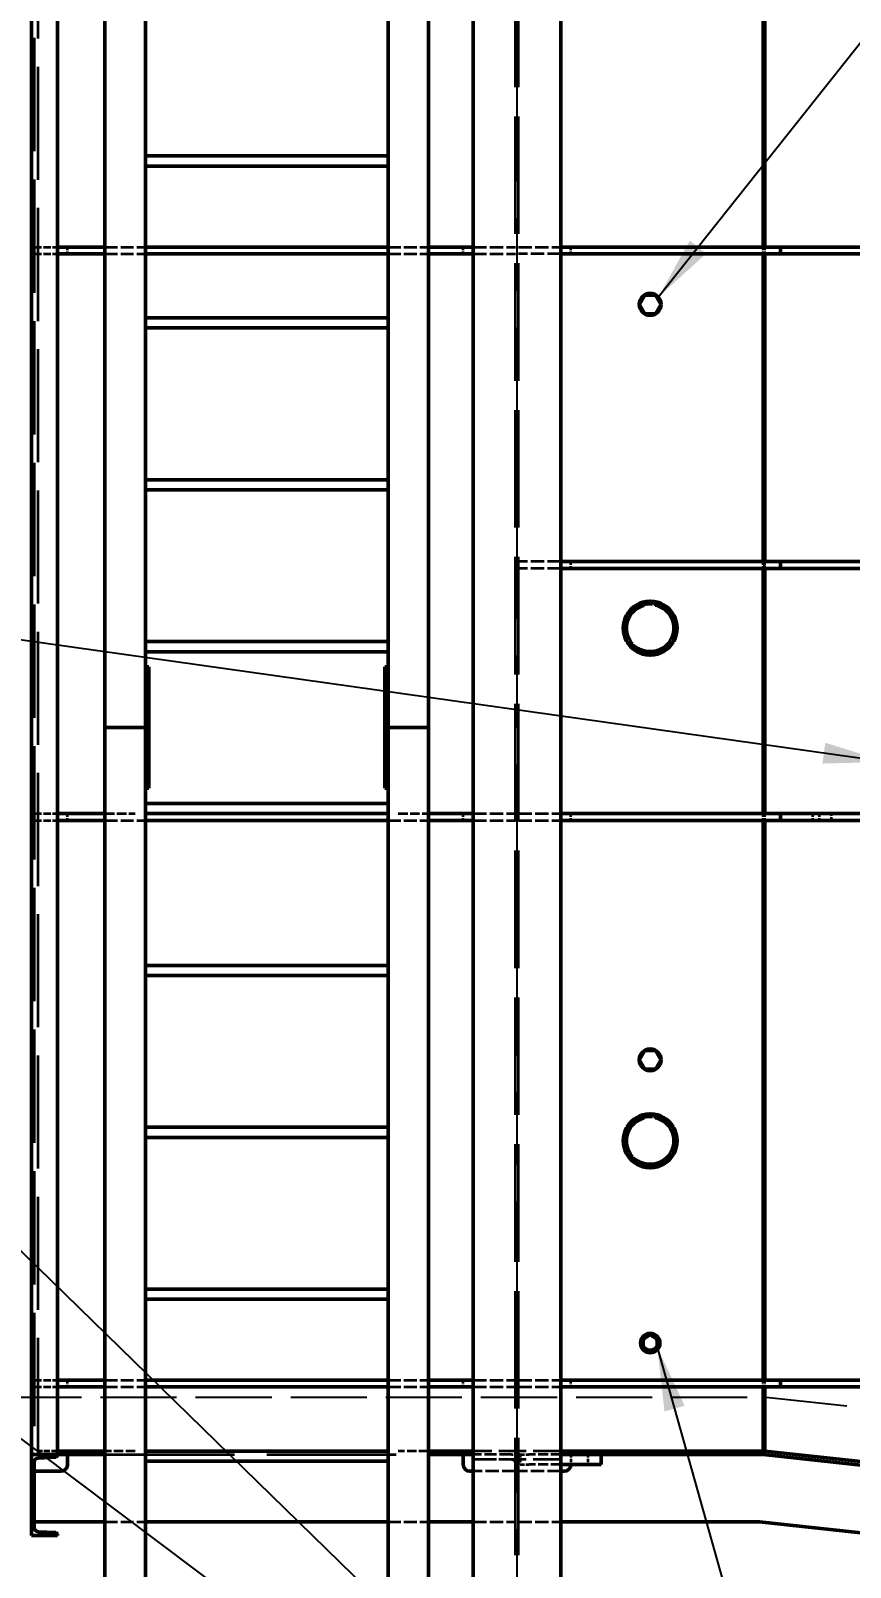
# Model space of a CAD drawing. Header units: inches. Extents: x 11 to 1621, y 11 to 1332.
# Drawn here: x 501.6 to 562.3, y 313.8 to 427.7 of the extents above; entities that cross this region are included whole.
import ezdxf

# ---------------------------------------------------------------- set-up
doc = ezdxf.new("R2010")
doc.units = ezdxf.units.IN
doc.header["$LTSCALE"] = 48
doc.header["$MEASUREMENT"] = 0
doc.linetypes.add('CHAIN', pattern=[0.7087, 0.4724, -0.0591, 0.1181, -0.0591])
doc.linetypes.add('DASHED', pattern=[0.2067, 0.1654, -0.0413])
for name, color, linetype, lineweight in [('Centerline (ANSI)', 7, 'Continuous', 25), ('Dimension (ANSI)', 7, 'Continuous', 25), ('Hidden (ANSI)', 7, 'DASHED', 35), ('Sketch Geometry (ANSI)', 7, 'Continuous', 25), ('Symbol (ANSI)', 7, 'Continuous', 25), ('Visible (ANSI)', 7, 'Continuous', 50)]:
    doc.layers.add(name, color=color, linetype=linetype, lineweight=lineweight)
doc.styles.add('Dimension Text', font='tahoma.ttf')
doc.dimstyles.new('ELC angle$7', dxfattribs={"dimscale": 48, "dimtxt": 0.12, "dimasz": 0.098425, "dimexe": 0.125, "dimexo": 0.0625, "dimgap": 0.031496, "dimtad": 0, "dimtih": 1, "dimtoh": 1, "dimzin": 0, "dimdsep": 46, "dimtxsty": 'Dimension Text', "dimcen": 0.09, "dimdle": 0.393701, "dimclrd": 256, "dimclre": 256, "dimclrt": 256, "dimadec": 1, "dimazin": 0, "dimtfac": 1, "dimtofl": 0, "dimtmove": 0, "dimatfit": 3, "dimfxl": 0, "dimtolj": 1, "dimtzin": 0, "dimlwd": -1, "dimlwe": -1, "dimarcsym": 0})
doc.dimstyles.new('ELC FT', dxfattribs={"dimscale": 48, "dimtxt": 0.12, "dimasz": 0.098425, "dimexe": 0.05, "dimexo": 0.1, "dimgap": 0.031496, "dimtad": 1, "dimdec": 5, "dimzin": 3, "dimdsep": 46, "dimlunit": 4, "dimtxsty": 'Dimension Text', "dimcen": 0.09, "dimdle": 0.5, "dimclrd": 5, "dimclre": 5, "dimclrt": 256, "dimadec": 1, "dimazin": 3, "dimtfac": 0.833333, "dimtofl": 0, "dimtmove": 0, "dimatfit": 3, "dimfxl": 0, "dimfrac": 2, "dimtolj": 1, "dimtzin": 0, "dimlwd": 25, "dimlwe": 25, "dimarcsym": 0})

# ---------------------------------------------------------------- blocks, each defined once
blk = doc.blocks.new('*D15')
at = {"layer": 'Defpoints', "color": 0, "linetype": 'Continuous', "transparency": 16777216}
for p in [(804.88, 319.63), (264.5, 280.77), (804.88, 187.69)]:
    blk.add_point(p, dxfattribs=at)
at = {"layer": 'Dimension (ANSI)', "color": 5, "linetype": 'Continuous', "lineweight": 25, "transparency": 16777216}
for p, q in [((804.88, 314.83), (804.88, 185.29)), ((264.5, 275.97), (264.5, 185.29)), ((269.23, 187.69), (800.15, 187.69))]:
    blk.add_line(p, q, dxfattribs=at)
at = {"layer": 'Dimension (ANSI)', "color": 5, "linetype": 'Continuous', "transparency": 16777216}
for points in [[(269.23, 188.48), (269.23, 186.91), (264.5, 187.69)], [(800.15, 188.48), (800.15, 186.91), (804.88, 187.69)]]:
    blk.add_solid(points, dxfattribs=at)
at = {"layer": 'Dimension (ANSI)', "linetype": 'Continuous', "lineweight": 25, "transparency": 16777216, "insert": (534.75, 192.84), "char_height": 5.76, "attachment_point": 5, "style": 'Dimension Text'}
blk.add_mtext('\\A1;45\'-0 3/8"', dxfattribs=at)

msp = doc.modelspace()

# ---------------------------------------------------------------- linework, layer by layer
at = {"layer": 'Centerline (ANSI)', "linetype": 'CHAIN', "ltscale": 0.952448}
msp.add_line((537.627429, 286.951101), (537.627429, 620.072196), dxfattribs=at)
at = {"layer": 'Hidden (ANSI)', "ltscale": 1.058297}
msp.add_line((501.827429, 500.701101), (501.827429, 322.201101), dxfattribs=at)
at = {"layer": 'Hidden (ANSI)', "ltscale": 1.055333}
msp.add_line((502.127429, 322.451101), (502.127429, 500.451101), dxfattribs=at)
at = {"layer": 'Hidden (ANSI)', "ltscale": 1.097001}
for p, q in [((537.512429, 292.951101), (537.512429, 499.747162)), ((537.742429, 292.951101), (537.742429, 499.747162))]:
    msp.add_line(p, q, dxfattribs=at)
at = {"layer": 'Hidden (ANSI)', "ltscale": 0.007836}
for p, q in [((501.627429, 426.888601), (501.827429, 426.888601)), ((501.627429, 426.013601), (501.827429, 426.013601)), ((501.627429, 420.888601), (501.827429, 420.888601)), ((501.627429, 420.013601), (501.827429, 420.013601)), ((501.627429, 414.888601), (501.827429, 414.888601)), ((501.627429, 414.013601), (501.827429, 414.013601)), ((501.627429, 408.888601), (501.827429, 408.888601)), ((501.627429, 408.013601), (501.827429, 408.013601)), ((501.627429, 402.888601), (501.827429, 402.888601)), ((501.627429, 402.013601), (501.827429, 402.013601)), ((501.627429, 396.888601), (501.827429, 396.888601)), ((501.627429, 396.013601), (501.827429, 396.013601)), ((501.627429, 390.888601), (501.827429, 390.888601)), ((501.627429, 390.013601), (501.827429, 390.013601)), ((501.627429, 384.888601), (501.827429, 384.888601)), ((501.627429, 384.013601), (501.827429, 384.013601)), ((501.627429, 378.888601), (501.827429, 378.888601)), ((501.627429, 378.013601), (501.827429, 378.013601)), ((501.627429, 372.888601), (501.827429, 372.888601)), ((501.627429, 372.013601), (501.827429, 372.013601)), ((501.627429, 366.888601), (501.827429, 366.888601)), ((501.627429, 360.888601), (501.827429, 360.888601)), ((501.627429, 360.013601), (501.827429, 360.013601)), ((501.627429, 354.888601), (501.827429, 354.888601)), ((501.627429, 354.013601), (501.827429, 354.013601)), ((501.627429, 348.888601), (501.827429, 348.888601)), ((501.627429, 348.013601), (501.827429, 348.013601)), ((501.627429, 342.888601), (501.827429, 342.888601)), ((501.627429, 342.013601), (501.827429, 342.013601)), ((501.627429, 336.888601), (501.827429, 336.888601)), ((501.627429, 336.013601), (501.827429, 336.013601)), ((501.627429, 330.888601), (501.827429, 330.888601)), ((501.627429, 330.013601), (501.827429, 330.013601)), ((501.627429, 324.888601), (501.827429, 324.888601)), ((501.627429, 324.013601), (501.827429, 324.013601)), ((501.627429, 320.138601), (501.827429, 320.138601)), ((501.627429, 319.263601), (501.827429, 319.263601))]:
    msp.add_line(p, q, dxfattribs=at)
at = {"layer": 'Hidden (ANSI)', "ltscale": 0.068152}
for p, q in [((501.827429, 411.701101), (503.547429, 411.701101)), ((501.827429, 411.201101), (503.547429, 411.201101)), ((501.827429, 369.701101), (503.547429, 369.701101)), ((501.827429, 369.201101), (503.547429, 369.201101)), ((501.827429, 327.701101), (503.547429, 327.701101)), ((501.827429, 327.201101), (503.547429, 327.201101))]:
    msp.add_line(p, q, dxfattribs=at)
at = {"layer": 'Hidden (ANSI)', "ltscale": 0.019741}
for p, q in [((504.297429, 411.201101), (504.297429, 411.701101)), ((533.632429, 411.201101), (533.632429, 411.701101)), ((541.622429, 411.201101), (541.622429, 411.701101)), ((555.892776, 411.201101), (555.892776, 411.701101)), ((555.953003, 411.201101), (555.953003, 411.701101)), ((556.006623, 411.201101), (556.006623, 411.701101)), ((541.622429, 387.880235), (541.622429, 388.380235)), ((555.892776, 387.880235), (555.892776, 388.380235)), ((555.953003, 388.380235), (555.953003, 387.880235)), ((556.006623, 387.880235), (556.006623, 388.380235)), ((504.297429, 369.201101), (504.297429, 369.701101)), ((533.632429, 369.201101), (533.632429, 369.701101)), ((541.622429, 369.201101), (541.622429, 369.701101)), ((555.892776, 369.201101), (555.892776, 369.701101)), ((555.953003, 369.201101), (555.953003, 369.701101)), ((556.006623, 369.201101), (556.006623, 369.701101)), ((559.567792, 369.201101), (559.567792, 369.701101)), ((560.064158, 369.201101), (560.064158, 369.701101)), ((560.933962, 369.701101), (560.933962, 369.201101)), ((504.297429, 327.201101), (504.297429, 327.701101)), ((533.632429, 327.201101), (533.632429, 327.701101)), ((541.622429, 327.201101), (541.622429, 327.701101)), ((555.892776, 327.201101), (555.892776, 327.701101)), ((555.953003, 327.201101), (555.953003, 327.701101)), ((556.006623, 327.201101), (556.006623, 327.701101))]:
    msp.add_line(p, q, dxfattribs=at)
at = {"layer": 'Hidden (ANSI)', "ltscale": 0.118944}
for p, q in [((507.064929, 411.701101), (510.064929, 411.701101)), ((507.064929, 411.201101), (510.064929, 411.201101)), ((528.064929, 411.701101), (531.064929, 411.701101)), ((528.064929, 411.201101), (531.064929, 411.201101)), ((507.064929, 369.201101), (510.064929, 369.201101)), ((528.064929, 369.201101), (531.064929, 369.201101)), ((507.064929, 327.701101), (510.064929, 327.701101)), ((507.064929, 327.201101), (510.064929, 327.201101)), ((528.064929, 327.701101), (531.064929, 327.701101)), ((528.064929, 327.201101), (531.064929, 327.201101)), ((507.064929, 317.201101), (510.064929, 317.201101)), ((528.064929, 317.201101), (531.064929, 317.201101))]:
    msp.add_line(p, q, dxfattribs=at)
at = {"layer": 'Hidden (ANSI)', "ltscale": 0.124102}
for p, q in [((534.382429, 411.701101), (537.512429, 411.701101)), ((534.382429, 411.201101), (537.512429, 411.201101)), ((537.742429, 411.701101), (540.872429, 411.701101)), ((540.872429, 411.201101), (537.742429, 411.201101)), ((540.872429, 388.380235), (537.742429, 388.380235)), ((540.872429, 387.880235), (537.742429, 387.880235)), ((534.382429, 369.701101), (537.512429, 369.701101)), ((534.382429, 369.201101), (537.512429, 369.201101)), ((537.742429, 369.701101), (540.872429, 369.701101)), ((537.742429, 369.201101), (540.872429, 369.201101)), ((534.382429, 327.701101), (537.512429, 327.701101)), ((534.382429, 327.201101), (537.512429, 327.201101)), ((537.742429, 327.701101), (540.872429, 327.701101)), ((537.742429, 327.201101), (540.872429, 327.201101)), ((537.512429, 320.951101), (534.382429, 320.951101)), ((540.872429, 320.951101), (537.742429, 320.951101)), ((534.382429, 317.201101), (537.512429, 317.201101)), ((537.742429, 317.201101), (540.872429, 317.201101))]:
    msp.add_line(p, q, dxfattribs=at)
at = {"layer": 'Hidden (ANSI)', "ltscale": 0.089183}
for p, q in [((507.064929, 369.701101), (509.314929, 369.701101)), ((528.814929, 369.701101), (531.064929, 369.701101)), ((509.314929, 322.451101), (507.064929, 322.451101)), ((531.064929, 322.451101), (528.814929, 322.451101))]:
    msp.add_line(p, q, dxfattribs=at)
at = {"layer": 'Hidden (ANSI)', "ltscale": 0.009027}
for p, q in [((537.742429, 360.326101), (537.512429, 360.326101)), ((537.742429, 359.701101), (537.512429, 359.701101)), ((537.742429, 354.326101), (537.512429, 354.326101)), ((537.742429, 353.701101), (537.512429, 353.701101)), ((537.742429, 320.821101), (537.512429, 320.821101))]:
    msp.add_line(p, q, dxfattribs=at)
at = {"layer": 'Hidden (ANSI)', "ltscale": 0.00982}
msp.add_line((502.127429, 322.451101), (502.127429, 322.201101), dxfattribs=at)
at = {"layer": 'Hidden (ANSI)', "ltscale": 0.056247}
msp.add_line((503.547429, 322.451101), (502.127429, 322.451101), dxfattribs=at)
at = {"layer": 'Hidden (ANSI)', "ltscale": 0.257431}
for p, q in [((540.872429, 322.451101), (534.382429, 322.451101)), ((540.872429, 321.821101), (534.382429, 321.821101))]:
    msp.add_line(p, q, dxfattribs=at)
at = {"layer": 'Hidden (ANSI)', "ltscale": 1.209482}
msp.add_line((507.064929, 322.201101), (531.064929, 322.201101), dxfattribs=at)
at = {"layer": 'Hidden (ANSI)', "ltscale": 0.112198}
for p, q in [((537.212429, 322.201101), (534.382429, 322.201101)), ((537.212429, 321.826101), (534.382429, 321.826101))]:
    msp.add_line(p, q, dxfattribs=at)
at = {"layer": 'Hidden (ANSI)', "ltscale": 0.016651}
for p, q in [((537.212429, 322.201101), (537.481179, 322.201101)), ((537.212429, 321.826101), (537.481179, 321.826101))]:
    msp.add_line(p, q, dxfattribs=at)
at = {"layer": 'Hidden (ANSI)', "ltscale": 0.015425}
msp.add_line((537.872429, 322.201101), (537.481179, 322.201101), dxfattribs=at)
at = {"layer": 'Hidden (ANSI)', "ltscale": 0.01478}
msp.add_line((537.481179, 322.201101), (537.481179, 321.826101), dxfattribs=at)
at = {"layer": 'Hidden (ANSI)', "ltscale": 0.029661}
for p, q in [((537.872429, 322.201101), (537.872429, 321.451101)), ((541.622429, 322.201101), (541.622429, 321.451101)), ((542.872429, 322.201101), (542.872429, 321.451101))]:
    msp.add_line(p, q, dxfattribs=at)
at = {"layer": 'Hidden (ANSI)', "ltscale": 0.039169}
for p, q in [((537.872429, 322.201101), (538.502429, 322.201101)), ((537.872429, 321.451101), (538.502429, 321.451101))]:
    msp.add_line(p, q, dxfattribs=at)
at = {"layer": 'Hidden (ANSI)', "ltscale": 0.093944}
for p, q in [((540.872429, 322.201101), (538.502429, 322.201101)), ((540.872429, 321.451101), (538.502429, 321.451101))]:
    msp.add_line(p, q, dxfattribs=at)
at = {"layer": 'Hidden (ANSI)', "ltscale": 0.000438699}
for p, q in [((555.8792, 322.201101), (555.865625, 322.201101)), ((555.892696, 322.199631), (555.8792, 322.201101))]:
    msp.add_line(p, q, dxfattribs=at)
at = {"layer": 'Hidden (ANSI)', "ltscale": 0.436217}
for centre in [(547.502429, 383.451101), (547.502429, 345.451101)]:
    msp.add_circle(centre, 1.75, dxfattribs=at)
at = {"layer": 'Hidden (ANSI)', "ltscale": 0.428816}
for centre in [(547.502429, 383.451101), (547.502429, 345.451101)]:
    msp.add_circle(centre, 1.720312, dxfattribs=at)
at = {"layer": 'Hidden (ANSI)', "ltscale": 0.428383}
for centre in [(547.502429, 383.451101), (547.502429, 345.451101)]:
    msp.add_circle(centre, 1.718577, dxfattribs=at)
at = {"layer": 'Hidden (ANSI)', "ltscale": 0.130795}
msp.add_circle((547.502429, 330.451101), 0.525, dxfattribs=at)
at = {"layer": 'Hidden (ANSI)', "ltscale": 0.127657}
msp.add_circle((547.502429, 330.451101), 0.512411, dxfattribs=at)
at = {"layer": 'Hidden (ANSI)', "ltscale": 0.127123}
msp.add_circle((547.502429, 330.451101), 0.51027, dxfattribs=at)
at = {"layer": 'Hidden (ANSI)', "ltscale": 0.064715}
for centre, start, end in [((547.502429, 383.451101), 63.30542073, 116.69457927), ((547.502429, 383.451101), 123.30542073, 176.69457927), ((547.502429, 383.451101), 3.30542073, 56.69457927), ((547.502429, 383.451101), 183.30542073, 236.69457927), ((547.502429, 383.451101), 303.30542073, 356.69457927), ((547.502429, 383.451101), 243.30542073, 296.69457927), ((547.502429, 345.451101), 123.30542073, 176.69457927), ((547.502429, 345.451101), 63.30542073, 116.69457927), ((547.502429, 345.451101), 3.30542073, 56.69457927), ((547.502429, 345.451101), 183.30542073, 236.69457927), ((547.502429, 345.451101), 303.30542073, 356.69457927), ((547.502429, 345.451101), 243.30542073, 296.69457927)]:
    msp.add_arc(centre, 1.752916, start, end, dxfattribs=at)
at = {"layer": 'Hidden (ANSI)', "ltscale": 0.002795}
for centre, start, end in [((547.502429, 383.451101), 88.95502437, 91.04497563), ((547.502429, 383.451101), 148.95502437, 151.04497563), ((547.502429, 383.451101), 28.95502437, 31.04497563), ((547.502429, 383.451101), 208.95502437, 211.04497563), ((547.502429, 383.451101), 328.95502437, 331.04497563), ((547.502429, 383.451101), 268.95502437, 271.04497563), ((547.502429, 345.451101), 88.95502437, 91.04497563), ((547.502429, 345.451101), 148.95502437, 151.04497563), ((547.502429, 345.451101), 28.95502437, 31.04497563), ((547.502429, 345.451101), 208.95502437, 211.04497563), ((547.502429, 345.451101), 328.95502437, 331.04497563), ((547.502429, 345.451101), 268.95502437, 271.04497563)]:
    msp.add_arc(centre, 2, start, end, dxfattribs=at)
at = {"layer": 'Hidden (ANSI)', "ltscale": 0.020272}
for start, end in [(122.27190893, 177.72809107), (182.27190893, 237.72809107), (62.27190893, 117.72809107), (2.27190893, 57.72809107), (302.27190893, 357.72809107), (242.27190893, 297.72809107)]:
    msp.add_arc((547.502429, 330.451101), 0.530417, start, end, dxfattribs=at)
at = {"layer": 'Hidden (ANSI)', "ltscale": 0.018773}
for points, knots in [([(537.512429, 321.521101), (537.512429, 321.557745), (537.505265, 321.597616), (537.474899, 321.671822), (537.451671, 321.706123), (537.397961, 321.759833), (537.364241, 321.782929), (537.29032, 321.813562), (537.250121, 321.821101), (537.212429, 321.821101)], [1.2171616587, 1.2171616587, 1.2171616587, 1.2171616587, 1.5098746344, 1.5098746344, 1.8025876101, 1.8025876101, 2.0897964602, 2.0897964602, 2.3770053102, 2.3770053102, 2.3770053102, 2.3770053102]), ([(538.042429, 321.821101), (538.004738, 321.821101), (537.964538, 321.813562), (537.890617, 321.782929), (537.856897, 321.759833), (537.803187, 321.706123), (537.779959, 321.671822), (537.749594, 321.597616), (537.742429, 321.557745), (537.742429, 321.521101)], [2.3770053102, 2.3770053102, 2.3770053102, 2.3770053102, 2.6642141603, 2.6642141603, 2.9514230103, 2.9514230103, 3.244135986, 3.244135986, 3.5368489617, 3.5368489617, 3.5368489617, 3.5368489617])]:
    msp.add_open_spline(points, degree=3, knots=knots, dxfattribs=at)
at = {"layer": 'Sketch Geometry (ANSI)', "linetype": 'DASHED', "ltscale": 0.710895}
msp.add_line((210.502429, 326.451101), (556.109987, 326.451101), dxfattribs=at)
at = {"layer": 'Sketch Geometry (ANSI)', "linetype": 'DASHED', "ltscale": 0.757229}
msp.add_line((556.109987, 326.451101), (615.859987, 319.942735), dxfattribs=at)
at = {"layer": 'Visible (ANSI)'}
for p, q in [((510.064929, 376.076101), (510.064929, 504.576101)), ((528.064929, 376.076101), (528.064929, 504.576101)), ((507.064929, 376.076101), (507.064929, 503.33346)), ((531.064929, 376.076101), (531.064929, 503.33346)), ((501.627429, 500.701101), (501.627429, 322.201101)), ((503.547429, 500.701101), (503.547429, 322.201101)), ((534.382429, 292.951101), (534.382429, 500.321101)), ((540.872429, 292.951101), (540.872429, 500.321101)), ((555.892776, 411.701101), (555.892776, 453.201101)), ((556.006623, 411.701101), (556.006623, 453.201101)), ((528.064929, 418.451101), (510.064929, 418.451101)), ((528.064929, 417.701101), (510.064929, 417.701101)), ((503.547429, 411.701101), (507.064929, 411.701101)), ((503.547429, 411.201101), (507.064929, 411.201101)), ((510.064929, 411.701101), (528.064929, 411.701101)), ((510.064929, 411.201101), (528.064929, 411.201101)), ((531.064929, 411.701101), (534.382429, 411.701101)), ((531.064929, 411.201101), (534.382429, 411.201101)), ((540.872429, 411.701101), (557.157553, 411.701101)), ((557.157553, 411.201101), (540.872429, 411.201101)), ((555.892776, 388.380235), (555.892776, 411.201101)), ((556.006623, 388.380235), (556.006623, 411.201101)), ((557.157553, 411.701101), (574.026914, 411.701101)), ((557.157553, 411.201101), (557.157553, 411.701101)), ((574.026914, 411.201101), (557.157553, 411.201101)), ((546.705686, 407.451101), (547.104058, 408.141101)), ((547.104058, 408.141101), (547.900801, 408.141101)), ((547.900801, 408.141101), (548.299173, 407.451101)), ((547.104058, 406.761101), (546.705686, 407.451101)), ((547.900801, 406.761101), (547.104058, 406.761101)), ((548.299173, 407.451101), (547.900801, 406.761101)), ((528.064929, 406.451101), (510.064929, 406.451101)), ((528.064929, 405.701101), (510.064929, 405.701101)), ((528.064929, 394.451101), (510.064929, 394.451101)), ((528.064929, 393.701101), (510.064929, 393.701101)), ((557.157553, 388.380235), (540.872429, 388.380235)), ((557.157553, 387.880235), (540.872429, 387.880235)), ((555.892776, 369.701101), (555.892776, 387.880235)), ((556.006623, 369.701101), (556.006623, 387.880235)), ((557.157553, 387.880235), (557.157553, 388.380235)), ((572.429631, 388.380235), (557.157553, 388.380235)), ((572.429631, 387.880235), (557.157553, 387.880235)), ((545.752429, 384.461464), (547.502429, 385.471827)), ((547.502429, 385.471827), (549.252429, 384.461464)), ((545.752429, 382.440738), (545.752429, 384.461464)), ((549.252429, 384.461464), (549.252429, 382.440738)), ((528.064929, 382.451101), (510.064929, 382.451101)), ((528.064929, 381.701101), (510.064929, 381.701101)), ((547.502429, 381.430375), (545.752429, 382.440738)), ((549.252429, 382.440738), (547.502429, 381.430375)), ((510.064929, 380.576101), (510.314929, 380.576101)), ((510.314929, 380.576101), (510.314929, 371.576101)), ((527.814929, 380.576101), (527.814929, 371.576101)), ((527.814929, 380.576101), (528.064929, 380.576101)), ((510.064929, 376.076101), (507.064929, 376.076101)), ((507.064929, 376.076101), (507.064929, 293.076101)), ((510.064929, 376.076101), (507.064929, 376.076101)), ((510.064929, 376.076101), (510.064929, 293.076101)), ((528.064929, 376.076101), (531.064929, 376.076101)), ((528.064929, 376.076101), (528.064929, 293.076101)), ((528.064929, 376.076101), (531.064929, 376.076101)), ((531.064929, 376.076101), (531.064929, 293.076101)), ((510.064929, 371.576101), (510.314929, 371.576101)), ((527.814929, 371.576101), (528.064929, 371.576101)), ((528.064929, 370.451101), (510.064929, 370.451101)), ((503.547429, 369.701101), (507.064929, 369.701101)), ((503.547429, 369.201101), (507.064929, 369.201101)), ((528.064929, 369.701101), (510.064929, 369.701101)), ((510.064929, 369.201101), (528.064929, 369.201101)), ((531.064929, 369.701101), (534.382429, 369.701101)), ((531.064929, 369.201101), (534.382429, 369.201101)), ((540.872429, 369.701101), (557.157553, 369.701101)), ((540.872429, 369.201101), (557.157553, 369.201101)), ((555.892776, 327.701101), (555.892776, 369.201101)), ((556.006623, 327.701101), (556.006623, 369.201101)), ((557.157553, 369.701101), (601.449323, 369.701101)), ((557.157553, 369.201101), (557.157553, 369.701101)), ((557.157553, 369.201101), (601.449323, 369.201101)), ((528.064929, 358.451101), (510.064929, 358.451101)), ((528.064929, 357.701101), (510.064929, 357.701101)), ((546.705686, 351.451101), (547.104058, 352.141101)), ((547.104058, 352.141101), (547.900801, 352.141101)), ((547.900801, 352.141101), (548.299173, 351.451101)), ((547.104058, 350.761101), (546.705686, 351.451101)), ((548.299173, 351.451101), (547.900801, 350.761101)), ((547.900801, 350.761101), (547.104058, 350.761101)), ((545.752429, 346.461464), (547.502429, 347.471827)), ((547.502429, 347.471827), (549.252429, 346.461464)), ((528.064929, 346.451101), (510.064929, 346.451101)), ((545.752429, 344.440738), (545.752429, 346.461464)), ((549.252429, 346.461464), (549.252429, 344.440738)), ((528.064929, 345.701101), (510.064929, 345.701101)), ((547.502429, 343.430375), (545.752429, 344.440738)), ((549.252429, 344.440738), (547.502429, 343.430375)), ((528.064929, 334.451101), (510.064929, 334.451101)), ((528.064929, 333.701101), (510.064929, 333.701101)), ((546.972429, 330.757097), (547.502429, 331.063092)), ((546.972429, 330.145105), (546.972429, 330.757097)), ((547.502429, 331.063092), (548.032429, 330.757097)), ((548.032429, 330.757097), (548.032429, 330.145105)), ((547.502429, 329.83911), (546.972429, 330.145105)), ((548.032429, 330.145105), (547.502429, 329.83911)), ((503.547429, 327.701101), (507.064929, 327.701101)), ((503.547429, 327.201101), (507.064929, 327.201101)), ((510.064929, 327.701101), (528.064929, 327.701101)), ((510.064929, 327.201101), (528.064929, 327.201101)), ((531.064929, 327.701101), (534.382429, 327.701101)), ((531.064929, 327.201101), (534.382429, 327.201101)), ((540.872429, 327.701101), (557.157553, 327.701101)), ((540.872429, 327.201101), (557.157553, 327.201101)), ((555.892776, 322.451101), (555.892776, 327.201101)), ((556.006623, 322.4387), (556.006623, 327.201101)), ((557.157553, 327.701101), (616.907553, 327.701101)), ((557.157553, 327.201101), (557.157553, 327.701101)), ((557.157553, 327.201101), (616.907553, 327.201101)), ((507.064929, 322.451101), (503.547429, 322.451101)), ((528.064929, 322.451101), (510.064929, 322.451101)), ((534.382429, 322.451101), (531.064929, 322.451101)), ((555.892776, 322.451101), (540.872429, 322.451101)), ((555.865625, 322.201101), (555.865625, 322.451101)), ((555.892776, 322.451101), (556.006623, 322.4387)), ((555.919768, 322.448161), (555.904607, 322.308983)), ((556.006623, 322.4387), (615.642776, 315.942735)), ((501.627429, 322.201101), (503.547429, 322.201101)), ((501.627429, 322.201101), (501.627429, 316.201101)), ((503.547429, 322.201101), (501.627429, 322.201101)), ((501.827429, 316.769724), (501.827429, 321.632478)), ((502.111728, 321.932067), (503.428971, 322.001101)), ((503.547429, 322.201101), (507.064929, 322.201101)), ((503.547429, 322.12593), (503.547429, 322.201101)), ((504.297429, 322.201101), (504.297429, 321.451101)), ((528.064929, 321.701101), (510.064929, 321.701101)), ((531.064929, 322.201101), (534.382429, 322.201101)), ((533.632429, 321.451101), (533.632429, 322.201101)), ((542.942123, 322.201101), (540.872429, 322.201101)), ((542.942123, 321.451101), (540.872429, 321.451101)), ((542.942123, 322.201101), (543.872429, 322.201101)), ((542.942123, 321.451101), (543.872429, 321.451101)), ((543.872429, 322.201101), (543.872429, 321.451101)), ((543.872429, 322.201101), (555.865625, 322.201101)), ((555.904607, 322.308983), (555.892696, 322.199631)), ((615.477944, 315.709211), (555.892696, 322.199631)), ((503.797429, 320.951101), (501.827429, 320.951101)), ((534.382429, 320.951101), (534.132429, 320.951101)), ((541.122429, 320.951101), (540.872429, 320.951101)), ((501.827429, 317.201101), (507.064929, 317.201101)), ((510.064929, 317.201101), (528.064929, 317.201101)), ((531.064929, 317.201101), (534.382429, 317.201101)), ((540.872429, 317.201101), (555.607687, 317.201101)), ((555.607687, 317.201101), (615.357687, 310.692735)), ((501.627429, 316.201101), (503.547429, 316.201101)), ((503.428971, 316.401101), (502.111728, 316.470135)), ((503.547429, 316.201101), (503.547429, 316.276272))]:
    msp.add_line(p, q, dxfattribs=at)
for centre, radius in [((547.502429, 407.451101), 0.8125), ((547.502429, 351.451101), 0.8125), ((547.502429, 330.451101), 0.71875), ((547.502429, 330.451101), 0.655)]:
    msp.add_circle(centre, radius, dxfattribs=at)
for centre, radius, start, end in [((547.502429, 407.451101), 0.785, 121.51967231, 178.48032769), ((547.502429, 407.451101), 0.785, 61.51967231, 118.48032769), ((547.502429, 407.451101), 0.785, 1.51967231, 58.48032769), ((547.502429, 407.451101), 0.785, 181.51967231, 238.48032769), ((547.502429, 407.451101), 0.785, 241.51967231, 298.48032769), ((547.502429, 407.451101), 0.785, 301.51967231, 358.48032769), ((547.502429, 383.451101), 2, 91.04497563, 148.95502437), ((547.502429, 383.451101), 1.752916, 116.69457927, 123.30542073), ((547.502429, 383.451101), 2, 31.04497563, 88.95502437), ((547.502429, 383.451101), 1.752916, 56.69457927, 63.30542073), ((547.502429, 383.451101), 2, 151.04497563, 208.95502437), ((547.502429, 383.451101), 2, 331.04497563, 28.95502437), ((547.502429, 383.451101), 1.752916, 176.69457927, 183.30542073), ((547.502429, 383.451101), 1.752916, 356.69457927, 3.30542073), ((547.502429, 383.451101), 2, 211.04497563, 268.95502437), ((547.502429, 383.451101), 1.752916, 236.69457927, 243.30542073), ((547.502429, 383.451101), 2, 271.04497563, 328.95502437), ((547.502429, 383.451101), 1.752916, 296.69457927, 303.30542073), ((547.502429, 351.451101), 0.785, 121.51967231, 178.48032769), ((547.502429, 351.451101), 0.785, 61.51967231, 118.48032769), ((547.502429, 351.451101), 0.785, 1.51967231, 58.48032769), ((547.502429, 351.451101), 0.785, 181.51967231, 238.48032769), ((547.502429, 351.451101), 0.785, 301.51967231, 358.48032769), ((547.502429, 351.451101), 0.785, 241.51967231, 298.48032769), ((547.502429, 345.451101), 2, 91.04497563, 148.95502437), ((547.502429, 345.451101), 2, 31.04497563, 88.95502437), ((547.502429, 345.451101), 2, 151.04497563, 208.95502437), ((547.502429, 345.451101), 1.752916, 116.69457927, 123.30542073), ((547.502429, 345.451101), 1.752916, 56.69457927, 63.30542073), ((547.502429, 345.451101), 2, 331.04497563, 28.95502437), ((547.502429, 345.451101), 1.752916, 176.69457927, 183.30542073), ((547.502429, 345.451101), 1.752916, 356.69457927, 3.30542073), ((547.502429, 345.451101), 2, 211.04497563, 268.95502437), ((547.502429, 345.451101), 1.752916, 236.69457927, 243.30542073), ((547.502429, 345.451101), 2, 271.04497563, 328.95502437), ((547.502429, 345.451101), 1.752916, 296.69457927, 303.30542073), ((547.502429, 330.451101), 0.530417, 177.72809107, 182.27190893), ((547.502429, 330.451101), 0.530417, 117.72809107, 122.27190893), ((547.502429, 330.451101), 0.530417, 57.72809107, 62.27190893), ((547.502429, 330.451101), 0.530417, 357.72809107, 2.27190893), ((547.502429, 330.451101), 0.530417, 237.72809107, 242.27190893), ((547.502429, 330.451101), 0.530417, 297.72809107, 302.27190893), ((502.127429, 321.632478), 0.3, 93, 180), ((503.422429, 322.12593), 0.125, 273, 0), ((503.797429, 321.451101), 0.5, 270, 0), ((534.132429, 321.451101), 0.5, 180, 270), ((541.122429, 321.451101), 0.5, 270, 0), ((502.127429, 316.769724), 0.3, 180, 267), ((503.422429, 316.276272), 0.125, 0, 87)]:
    msp.add_arc(centre, radius, start, end, dxfattribs=at)
for points in [[(555.865625, 322.451101), (555.885245, 322.451101), (555.9027, 322.45002), (555.919768, 322.448161)], [(555.892696, 322.199631), (555.884162, 322.20056), (555.875435, 322.201101), (555.865625, 322.201101)]]:
    msp.add_open_spline(points, degree=3, dxfattribs=at)

# ---------------------------------------------------------------- dimensions: what is measured, and where the dimension line sits
at = {"layer": 'Dimension (ANSI)', "color": 5, "linetype": 'Continuous', "lineweight": 25, "true_color": 0x0000ff}
dim = msp.add_linear_dim(base=(804.877429, 187.692735), p1=(264.502429, 280.771104), p2=(804.877429, 319.630235), angle=180, dimstyle='ELC FT', override={"dimgap": 0.031496, "dimdec": 5, "dimlfac": 1, "dimtol": 0, "dimlim": 0, "dimtp": 0, "dimtm": 0, "dimtdec": 2, "dimatfit": 1}, dxfattribs=at)
dim.commit()
dim.dimension.update_dxf_attribs({"geometry": '*D15', "text_midpoint": (534.752429, 187.692735), "dimtype": 160})

# ---------------------------------------------------------------- leaders
at = {"layer": 'Symbol (ANSI)'}
for points in [[(548.107327, 407.993553), (599.158483, 472.266113)], [(565.059706, 373.525229), (185.323221, 426.948659)], [(476.998167, 341.249744), (555.257013, 282.520447)], [(496.913988, 341.076723), (556.492321, 283.064941)], [(333.596717, 334.145105), (552.388232, 279.326759)], [(548.032429, 330.145105), (561.184486, 283.397047)]]:
    msp.add_leader(points, dimstyle='ELC angle$7', override={"dimtad": 0}, dxfattribs=at)

doc.saveas('drawing.dxf')
